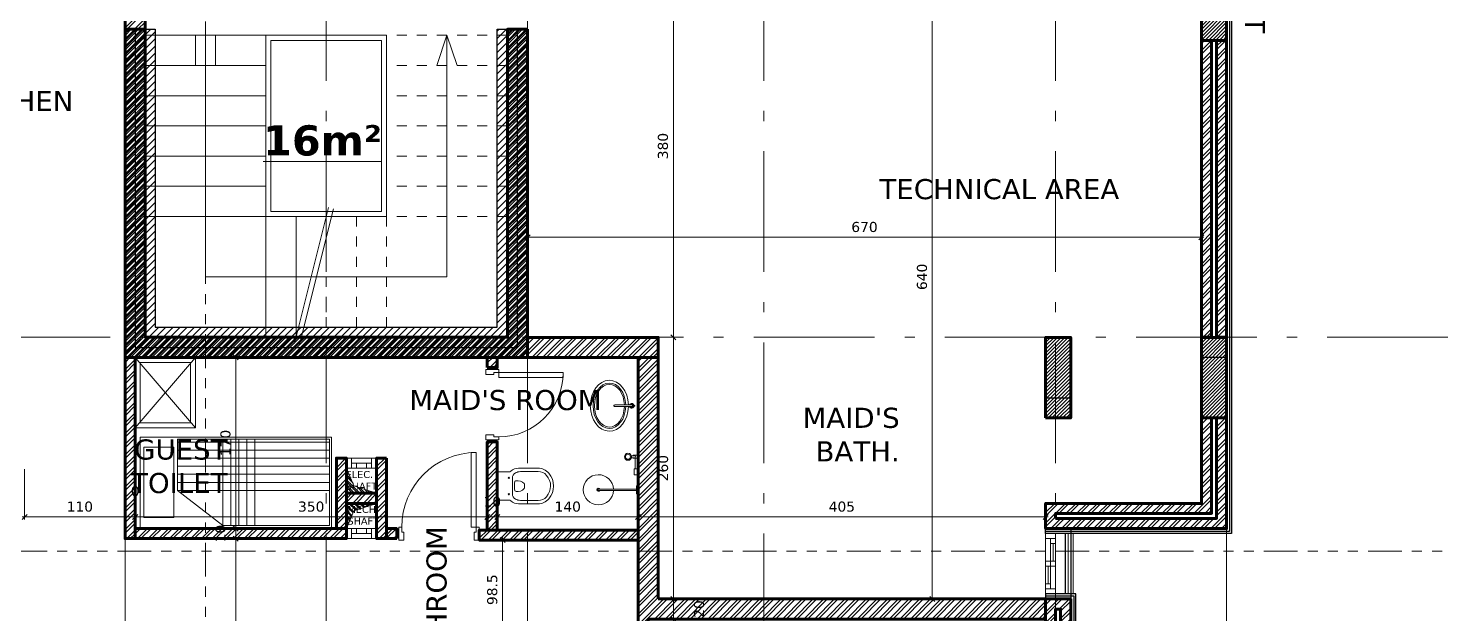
# Model space of a CAD drawing. Header units: inches. Extents: x -48 to 777, y -156 to 510.
# Drawn here: x 199.21 to 213.27, y 240.11 to 245.93 of the extents above; entities that cross this region are included whole.
import ezdxf

# ---------------------------------------------------------------- set-up
doc = ezdxf.new("R2010")
doc.units = ezdxf.units.IN
doc.header["$MEASUREMENT"] = 0
doc.set_wipeout_variables(frame=1)
for name, pattern in [('ACAD_ISO06W100', [36, 24, -3, 0, -3, 0, -3, 0, -3]), ('ACAD_ISO10W100', [18, 12, -3, 0, -3]), ('HIDDEN', [0.375, 0.25, -0.125])]:
    doc.linetypes.add(name, pattern=pattern)
doc.layers.get('Defpoints').update_dxf_attribs({"lineweight": 5})
for name, color, linetype, lineweight in [('A-AXIS', 253, 'ACAD_ISO10W100', 5), ('A-AXIS ST', 251, 'ACAD_ISO10W100', 5), ('A-DIM', 9, 'Continuous', 5), ('A-DOORS', 38, 'Continuous', 20), ('A-FURN1', 211, 'Continuous', 15), ('A-HIDDEN', 254, 'HIDDEN', 5), ('A-LEVELS', 139, 'Continuous', 20), ('A-LIMIT LOT', 235, 'ACAD_ISO10W100', 20), ('A-NOTES', 151, 'Continuous', 20), ('A-PILLARS', 1, 'Continuous', 60), ('A-PROJECTION2', 5, 'Continuous', 20), ('A-SANITARY', 120, 'Continuous', 5), ('A-SIGNS1', 20, 'Continuous', 15), ('A-STAIRS', 135, 'Continuous', 20), ('A-TEXT', 50, 'Continuous', 15), ('A-WALLS', 7, 'Continuous', 60), ('A-WINDOWS', 4, 'Continuous', 20), ('C-STONE', 42, 'Continuous', 30), ('C-WOOD', 28, 'Continuous', 30), ('D-METAL', 156, 'Continuous', 20), ('D-WOOD', 32, 'Continuous', 20), ('H-OTHERS', 189, 'Continuous', 5), ('H-PILLARS', 61, 'Continuous', 5), ('H-WALLS', 51, 'Continuous', 5), ('modificat', 127, 'Continuous', 15)]:
    doc.layers.add(name, color=color, linetype=linetype, lineweight=lineweight)
doc.layers.add('HH-GREY', color=253, linetype='Continuous', lineweight=5, true_color=0x828282)
for name, color, linetype in [('pts pc', 7, 'Continuous'), ('str-columns', 3, 'Continuous'), ('str-second-slab', 5, 'Continuous'), ('str-walls', 5, 'Continuous')]:
    doc.layers.add(name, color=color, linetype=linetype)
doc.styles.add('5mm', font='simplex_.ttf', dxfattribs={"height": 5})
doc.styles.add('ROMAND', font='verdana.ttf')
doc.dimstyles.new('M-1.50', dxfattribs={"dimtxt": 0.1, "dimasz": 0.05, "dimexe": 0.025, "dimexo": 0.025, "dimgap": 0.05, "dimtad": 1, "dimlfac": 100, "dimrnd": 0.5, "dimzin": 9, "dimdsep": 46, "dimtxsty": 'ROMAND', "dimblk": 'OBLIQUE', "dimcen": 1, "dimdle": 0.025, "dimclrd": 256, "dimclre": 256, "dimclrt": 2, "dimadec": 0, "dimazin": 0, "dimtfac": 0.666667, "dimtmove": 2, "dimatfit": 3, "dimfxl": 0.04, "dimtolj": 1, "dimtzin": 5, "dimlwd": -1, "dimlwe": -1, "dimarcsym": 0})
pattern_1 = [(45, (-341.491753, -76.21929), (-0.0176776695, 0.0176776695), [])]
pattern_2 = [(45, (-242.49175, -76.21088), (-0.053033009, 0.053033009), []), (45, (-242.4564, -76.21088), (-0.053033009, 0.053033009), [])]
pattern_3 = [(45, (0, 99), (-0.053033009, 0.053033009), []), (45, (0.035355, 99), (-0.053033009, 0.053033009), [])]

# ---------------------------------------------------------------- blocks, each defined once
blk = doc.blocks.new('AXIS')
at = {"layer": 'A-AXIS ST', "ltscale": 0.1}
for p, q in [((640.66853, 296.91777), (640.66853, 336.01919)), ((642.66853, 296.91777), (642.66853, 336.01919)), ((644.66853, 296.91777), (644.66853, 336.01919)), ((647.01853, 296.91777), (647.01853, 336.01919)), ((649.91853, 296.91777), (649.91853, 336.01919)), ((651.61853, 296.91777), (651.61853, 336.01919)), ((657.61853, 319.06933), (627.81853, 319.06933))]:
    blk.add_line(p, q, dxfattribs=at)
blk = doc.blocks.new('bed 90')
at = {"layer": 'A-FURN1', "extrusion": (0, 0, -1)}
for p, q in [((556.928, 316.601), (556.928, 318.501)), ((557.028, 318.466), (557.028, 318.166)), ((557.728, 318.466), (557.028, 318.466)), ((557.728, 318.166), (557.728, 318.466)), ((557.828, 316.601), (557.828, 318.501)), ((557.298, 318.131), (556.948, 317.681)), ((557.028, 318.166), (557.728, 318.166)), ((557.808, 318.131), (557.298, 318.131)), ((557.808, 316.621), (557.808, 318.131)), ((556.948, 316.621), (556.948, 317.681)), ((557.828, 316.601), (556.928, 316.601)), ((557.808, 316.621), (556.948, 316.621))]:
    blk.add_line(p, q, dxfattribs=at)
at = {"layer": 'A-FURN1'}
blk.add_line((557.828, 318.501), (556.928, 318.501), dxfattribs=at)
at = {"layer": 'HH-GREY', "extrusion": (0, 0, -1)}
for p, q in [((557.298, 316.621), (557.298, 318.131)), ((557.378, 316.621), (557.378, 318.131)), ((557.458, 316.621), (557.458, 318.131)), ((557.538, 316.621), (557.538, 318.131)), ((557.618, 316.621), (557.618, 318.131)), ((557.698, 316.621), (557.698, 318.131)), ((557.778, 316.621), (557.778, 318.131)), ((557.808, 317.681), (556.948, 317.681)), ((557.808, 317.601), (556.948, 317.601)), ((557.808, 317.521), (556.948, 317.521)), ((557.808, 317.441), (556.948, 317.441)), ((557.808, 317.361), (556.948, 317.361))]:
    blk.add_line(p, q, dxfattribs=at)
blk = doc.blocks.new('*U999')
for p, q in [((50, 100), (550, 100)), ((50, 50), (550, 50)), ((50, 0), (550, 0)), ((100, 100), (100, 50)), ((100, 75), (275, 75)), ((275, 0), (275, 100)), ((325, 0), (325, 100)), ((325, 25), (500, 25)), ((500, 0), (500, 50))]:
    blk.add_line(p, q)
for points in [[(0, 100), (50, 100), (50, 0), (0, 0)], [(600, 100), (550, 100), (550, 0), (600, 0)]]:
    blk.add_lwpolyline(points)
blk = doc.blocks.new('*U1008')
for points in [[(720, 680), (720, -60), (770, -60), (770, 680)], [(30, -60), (0, -60), (0, -190), (50, -190), (50, -110), (30, -110), (30, -60)], [(770, -60), (800, -60), (800, -190), (750, -190), (750, -110), (770, -110), (770, -60)]]:
    blk.add_lwpolyline(points, close=True)
blk.add_arc((770, -60), 740, 90, 180)
blk = doc.blocks.new('*U1013')
for points in [[(80, 580), (80, -60), (30, -60), (30, 580)], [(30, -60), (0, -60), (0, -190), (50, -190), (50, -110), (30, -110), (30, -60)], [(670, -60), (700, -60), (700, -190), (650, -190), (650, -110), (670, -110), (670, -60)]]:
    blk.add_lwpolyline(points, close=True)
blk.add_arc((30, -60), 640, 0, 90)
blk = doc.blocks.new('A$C114C6178')
for points in [[(178, -212, 0.16864), (147, -133, -0.198912), (140, -115), (140, 0), (-140, 0), (-140, -115, -0.198912), (-147, -133, 0.16864), (-178, -212), (-178, -405, 0.225866), (-126, -511, 0.390178), (126, -511, 0.225866), (178, -405)], [(143, -232, 0.110329), (130, -181, 0.254034), (77, -150), (-77, -150, 0.254034), (-130, -181, 0.110329), (-143, -232), (-143, -405, 0.247706), (-106, -489, 0.390724), (106, -488, 0.246571), (143, -405)], [(55, -186, 0.338204), (47, -176, 0.109547), (-47, -176, 0.38369), (-52, -186, 0.252795), (-25, -266, 0.060555), (-21, -269, 0.083015), (0, -272, 0.083015), (21, -269, 0.060555), (25, -266, 0.250335)]]:
    blk.add_lwpolyline(points, format="xyb", close=True)
for centre in [(-82, -115), (82, -115)]:
    blk.add_circle(centre, 5.91)
blk = doc.blocks.new('fghjgcfd')
for points in [[(114.593, -90.621, 0.697476), (114.587, -90.654), (114.587, -90.663, -0.791584), (114.593, -90.612)], [(114.605, -90.824, -0.509087), (114.593, -90.833, -0.325305), (114.587, -90.824), (114.587, -90.638, -1), (114.605, -90.638)], [(114.605, -90.663), (114.605, -90.654, 0.697476), (114.599, -90.621), (114.599, -90.612, -0.791584)]]:
    blk.add_lwpolyline(points, format="xyb", close=True)
blk.add_lwpolyline([(114.599, -90.604), (114.593, -90.604), (114.593, -90.622), (114.599, -90.622)], close=True)
at = {"extrusion": (0, 0, -1)}
for major_axis, ratio, start_param, end_param in [((-0.28, 0), 0.75, 7.88683, 14.104318), ((-0.25, 0), 0.72, 7.890774, 14.100375), ((-0.235, 0), 0.702128, 7.893123, 14.098025)]:
    blk.add_ellipse((114.596, -90.883), major_axis=major_axis, ratio=ratio, start_param=start_param, end_param=end_param, dxfattribs=at)
blk = doc.blocks.new('A$C4CB417C4')
blk.add_lwpolyline([(245, 7), (382, 7, -4.038071), (382, -7), (245, -7, 42.833797)], format="xyb", close=True)
at = {"ltscale": 0.1}
blk.add_lwpolyline([(0, 40), (15, 40), (15, -40), (0, -40)], close=True, dxfattribs=at)
blk.add_lwpolyline([(402, 7), (15, 7), (15, -7), (402, -7)], close=True)
for radius, start, end in [(150, 182.6748, 177.3252), (15, 207.8181, 152.1819), (12, 215.6853, 144.3147)]:
    blk.add_arc((395, 0), radius, start, end, dxfattribs=at)
blk = doc.blocks.new('A$C666D454D')
at = {"ltscale": 0.1}
for p, q in [((37, 10), (67, 10)), ((37, -10), (67, -10))]:
    blk.add_line(p, q, dxfattribs=at)
blk.add_lwpolyline([(37, 11), (47, 11), (47, 10), (50, 10), (50, 15), (0, 15), (0, -15), (50, -15), (50, -10), (47, -10), (47, -11), (37, -11, -1)], format="xyb", close=True, dxfattribs=at)
blk.add_lwpolyline([(37, -10), (37, -10), (37, -10, -1), (37, 10), (37, 10), (37, 10)], format="xyb", dxfattribs=at)
for radius in [35, 25]:
    blk.add_circle((101, 0), radius, dxfattribs=at)
blk = doc.blocks.new('A$C05B82E3A')
at = {"ltscale": 0.1}
for p, q in [((-30, 29), (-135, 29)), ((-30, 9), (-135, 9))]:
    blk.add_line(p, q, dxfattribs=at)
blk.add_lwpolyline([(30, 0), (30, 38), (-30, 38), (-30, 0)], close=True, dxfattribs=at)
at = {"ltscale": 0.1, "xscale": -1, "rotation": 270}
blk.add_blockref('A$C666D454D', (-150, 0), dxfattribs=at)
blk = doc.blocks.new('_Oblique')
at = {"color": 0, "linetype": 'ByBlock', "lineweight": -2}
blk.add_line((-0.5, -0.5), (0.5, 0.5), dxfattribs=at)
blk = doc.blocks.new('*D1025')
at = {"layer": 'A-DIM', "transparency": 16777216}
for p, q in [((205.947, 246.658), (205.602, 246.658)), ((205.627, 246.683), (205.627, 242.832)), ((205.502, 242.857), (205.652, 242.857))]:
    blk.add_line(p, q, dxfattribs=at)
at = {"layer": 'Defpoints', "color": 0, "transparency": 16777216}
for p in [(205.972, 246.658), (205.477, 242.857), (205.627, 242.857)]:
    blk.add_point(p, dxfattribs=at)
at = {"layer": 'A-DIM', "transparency": 16777216, "xscale": 0.05, "yscale": 0.05, "zscale": 0.05}
for p, rotation in [((205.627, 246.658), 90), ((205.627, 242.857), 270)]:
    blk.add_blockref('_Oblique', p, dxfattribs=dict(at, rotation=rotation))
at = {"layer": 'A-DIM', "color": 2, "transparency": 16777216, "insert": (205.524, 244.758), "char_height": 0.1, "attachment_point": 5, "rotation": 90, "style": 'ROMAND'}
blk.add_mtext('\\A1;380', dxfattribs=at)
blk = doc.blocks.new('*D1026')
at = {"layer": 'A-DIM', "transparency": 16777216}
for p, q in [((205.502, 242.857), (205.652, 242.857)), ((205.627, 242.882), (205.627, 240.232)), ((205.502, 240.257), (205.652, 240.257))]:
    blk.add_line(p, q, dxfattribs=at)
at = {"layer": 'Defpoints', "color": 0, "transparency": 16777216}
for p in [(205.477, 242.857), (205.477, 240.257), (205.627, 240.257)]:
    blk.add_point(p, dxfattribs=at)
at = {"layer": 'A-DIM', "transparency": 16777216, "xscale": 0.05, "yscale": 0.05, "zscale": 0.05}
for p, rotation in [((205.627, 242.857), 90), ((205.627, 240.257), 270)]:
    blk.add_blockref('_Oblique', p, dxfattribs=dict(at, rotation=rotation))
at = {"layer": 'A-DIM', "color": 2, "transparency": 16777216, "insert": (205.525, 241.557), "char_height": 0.1, "attachment_point": 5, "rotation": 90, "style": 'ROMAND'}
blk.add_mtext('\\A1;260', dxfattribs=at)
blk = doc.blocks.new('*D1027')
at = {"layer": 'A-DIM', "transparency": 16777216}
for p, q in [((205.627, 240.282), (205.627, 240.032)), ((205.502, 240.257), (205.652, 240.257)), ((205.402, 240.057), (205.652, 240.057))]:
    blk.add_line(p, q, dxfattribs=at)
at = {"layer": 'Defpoints', "color": 0, "transparency": 16777216}
for p in [(205.477, 240.257), (205.377, 240.057), (205.627, 240.057)]:
    blk.add_point(p, dxfattribs=at)
at = {"layer": 'A-DIM', "transparency": 16777216, "xscale": 0.05, "yscale": 0.05, "zscale": 0.05}
for p, rotation in [((205.627, 240.257), 90), ((205.627, 240.057), 270)]:
    blk.add_blockref('_Oblique', p, dxfattribs=dict(at, rotation=rotation))
at = {"layer": 'A-DIM', "color": 2, "transparency": 16777216, "insert": (205.883, 240.157), "char_height": 0.1, "attachment_point": 5, "rotation": 90, "style": 'ROMAND'}
blk.add_mtext('\\A1;20', dxfattribs=at)
blk = doc.blocks.new('*D1043')
at = {"layer": 'A-DIM', "transparency": 16777216}
for p, q in [((201.277, 242.682), (201.277, 240.932)), ((201.378, 242.657), (201.252, 242.657)), ((201.378, 240.957), (201.252, 240.957))]:
    blk.add_line(p, q, dxfattribs=at)
at = {"layer": 'Defpoints', "color": 0, "transparency": 16777216}
for p in [(201.403, 242.657), (201.277, 240.957), (201.403, 240.957)]:
    blk.add_point(p, dxfattribs=at)
at = {"layer": 'A-DIM', "transparency": 16777216, "xscale": 0.05, "yscale": 0.05, "zscale": 0.05}
for p, rotation in [((201.277, 242.657), 90), ((201.277, 240.957), 270)]:
    blk.add_blockref('_Oblique', p, dxfattribs=dict(at, rotation=rotation))
at = {"layer": 'A-DIM', "color": 2, "transparency": 16777216, "insert": (201.175, 241.807), "char_height": 0.1, "attachment_point": 5, "rotation": 90, "style": 'ROMAND'}
blk.add_mtext('\\A1;170', dxfattribs=at)
blk = doc.blocks.new('*D1044')
at = {"layer": 'A-DIM', "transparency": 16777216}
for p, q in [((201.277, 240.982), (201.277, 240.832)), ((201.378, 240.957), (201.252, 240.957)), ((201.367, 240.857), (201.252, 240.857))]:
    blk.add_line(p, q, dxfattribs=at)
at = {"layer": 'Defpoints', "color": 0, "transparency": 16777216}
for p in [(201.277, 240.857), (201.392, 240.857), (201.403, 240.957)]:
    blk.add_point(p, dxfattribs=at)
at = {"layer": 'A-DIM', "transparency": 16777216, "xscale": 0.05, "yscale": 0.05, "zscale": 0.05}
for p, rotation in [((201.277, 240.957), 90), ((201.277, 240.857), 270)]:
    blk.add_blockref('_Oblique', p, dxfattribs=dict(at, rotation=rotation))
at = {"layer": 'A-DIM', "color": 2, "transparency": 16777216, "insert": (201.125, 240.907), "char_height": 0.1, "attachment_point": 5, "rotation": 90, "style": 'ROMAND'}
blk.add_mtext('\\A1;10', dxfattribs=at)
blk = doc.blocks.new('*D1045')
at = {"layer": 'A-DIM', "transparency": 16777216}
for p, q in [((201.367, 240.857), (201.252, 240.857)), ((201.277, 240.882), (201.277, 236.532)), ((201.577, 236.557), (201.252, 236.557))]:
    blk.add_line(p, q, dxfattribs=at)
at = {"layer": 'Defpoints', "color": 0, "transparency": 16777216}
for p in [(201.392, 240.857), (201.277, 236.557), (201.602, 236.557)]:
    blk.add_point(p, dxfattribs=at)
at = {"layer": 'A-DIM', "transparency": 16777216, "xscale": 0.05, "yscale": 0.05, "zscale": 0.05}
for p, rotation in [((201.277, 240.857), 90), ((201.277, 236.557), 270)]:
    blk.add_blockref('_Oblique', p, dxfattribs=dict(at, rotation=rotation))
at = {"layer": 'A-DIM', "color": 2, "transparency": 16777216, "insert": (201.175, 238.707), "char_height": 0.1, "attachment_point": 5, "rotation": 90, "style": 'ROMAND'}
blk.add_mtext('\\A1;430', dxfattribs=at)
blk = doc.blocks.new('*D1058')
at = {"layer": 'A-DIM', "transparency": 16777216}
for p, q in [((204.054, 240.842), (203.904, 240.842)), ((203.929, 239.832), (203.929, 240.867)), ((203.952, 239.857), (203.904, 239.857))]:
    blk.add_line(p, q, dxfattribs=at)
at = {"layer": 'Defpoints', "color": 0, "transparency": 16777216}
for p in [(203.929, 240.842), (204.079, 240.842), (203.977, 239.857)]:
    blk.add_point(p, dxfattribs=at)
at = {"layer": 'A-DIM', "transparency": 16777216, "xscale": 0.05, "yscale": 0.05, "zscale": 0.05}
for p, rotation in [((203.929, 240.842), 90), ((203.929, 239.857), 270)]:
    blk.add_blockref('_Oblique', p, dxfattribs=dict(at, rotation=rotation))
at = {"layer": 'A-DIM', "color": 2, "transparency": 16777216, "insert": (203.827, 240.349), "char_height": 0.1, "attachment_point": 5, "rotation": 90, "style": 'ROMAND'}
blk.add_mtext('\\A1;98.5', dxfattribs=at)
blk = doc.blocks.new('*D1059')
at = {"layer": 'A-DIM', "transparency": 16777216}
for p, q in [((199.177, 241.547), (199.177, 241.047)), ((200.277, 241.547), (200.277, 241.047)), ((199.152, 241.072), (200.302, 241.072))]:
    blk.add_line(p, q, dxfattribs=at)
at = {"layer": 'Defpoints', "color": 0, "transparency": 16777216}
for p in [(199.177, 241.572), (200.277, 241.572), (200.277, 241.072)]:
    blk.add_point(p, dxfattribs=at)
at = {"layer": 'A-DIM', "transparency": 16777216, "xscale": 0.05, "yscale": 0.05, "zscale": 0.05, "rotation": 180}
blk.add_blockref('_Oblique', (199.177, 241.072), dxfattribs=at)
at = {"layer": 'A-DIM', "transparency": 16777216, "xscale": 0.05, "yscale": 0.05, "zscale": 0.05}
blk.add_blockref('_Oblique', (200.277, 241.072), dxfattribs=at)
at = {"layer": 'A-DIM', "color": 2, "transparency": 16777216, "insert": (199.727, 241.174), "char_height": 0.1, "attachment_point": 5, "style": 'ROMAND'}
blk.add_mtext('\\A1;110', dxfattribs=at)
blk = doc.blocks.new('*D1060')
at = {"layer": 'A-DIM', "transparency": 16777216}
for p, q in [((200.277, 241.547), (200.277, 241.047)), ((200.277, 241.072), (200.227, 241.072)), ((200.277, 240.982), (200.277, 241.097)), ((200.277, 241.072), (200.327, 241.072)), ((200.277, 241.072), (200.277, 241.072))]:
    blk.add_line(p, q, dxfattribs=at)
at = {"layer": 'Defpoints', "color": 0, "transparency": 16777216}
for p in [(200.277, 241.572), (200.277, 241.072), (200.277, 240.957)]:
    blk.add_point(p, dxfattribs=at)
at = {"layer": 'A-DIM', "transparency": 16777216, "xscale": 0.05, "yscale": 0.05, "zscale": 0.05}
blk.add_blockref('_Oblique', (200.277, 241.072), dxfattribs=at)
at = {"layer": 'A-DIM', "transparency": 16777216, "xscale": 0.05, "yscale": 0.05, "zscale": 0.05, "rotation": 180}
blk.add_blockref('_Oblique', (200.277, 241.072), dxfattribs=at)
at = {"layer": 'A-DIM', "color": 2, "transparency": 16777216, "insert": (200.277, 241.328), "char_height": 0.1, "attachment_point": 5, "style": 'ROMAND'}
blk.add_mtext('\\A1;0', dxfattribs=at)
blk = doc.blocks.new('*D1061')
at = {"layer": 'A-DIM', "transparency": 16777216}
for p, q in [((200.252, 241.072), (203.802, 241.072)), ((200.277, 240.982), (200.277, 241.097)), ((203.777, 240.967), (203.777, 241.097))]:
    blk.add_line(p, q, dxfattribs=at)
at = {"layer": 'Defpoints', "color": 0, "transparency": 16777216}
for p in [(203.777, 241.072), (200.277, 240.957), (203.777, 240.942)]:
    blk.add_point(p, dxfattribs=at)
at = {"layer": 'A-DIM', "transparency": 16777216, "xscale": 0.05, "yscale": 0.05, "zscale": 0.05, "rotation": 180}
blk.add_blockref('_Oblique', (200.277, 241.072), dxfattribs=at)
at = {"layer": 'A-DIM', "transparency": 16777216, "xscale": 0.05, "yscale": 0.05, "zscale": 0.05}
blk.add_blockref('_Oblique', (203.777, 241.072), dxfattribs=at)
at = {"layer": 'A-DIM', "color": 2, "transparency": 16777216, "insert": (202.027, 241.174), "char_height": 0.1, "attachment_point": 5, "style": 'ROMAND'}
blk.add_mtext('\\A1;350', dxfattribs=at)
blk = doc.blocks.new('*D1062')
at = {"layer": 'A-DIM', "transparency": 16777216}
for p, q in [((203.752, 241.072), (203.902, 241.072)), ((203.777, 240.967), (203.777, 241.097)), ((203.877, 240.967), (203.877, 241.097))]:
    blk.add_line(p, q, dxfattribs=at)
at = {"layer": 'Defpoints', "color": 0, "transparency": 16777216}
for p in [(203.877, 241.072), (203.777, 240.942), (203.877, 240.942)]:
    blk.add_point(p, dxfattribs=at)
at = {"layer": 'A-DIM', "transparency": 16777216, "xscale": 0.05, "yscale": 0.05, "zscale": 0.05, "rotation": 180}
blk.add_blockref('_Oblique', (203.777, 241.072), dxfattribs=at)
at = {"layer": 'A-DIM', "transparency": 16777216, "xscale": 0.05, "yscale": 0.05, "zscale": 0.05}
blk.add_blockref('_Oblique', (203.877, 241.072), dxfattribs=at)
at = {"layer": 'A-DIM', "color": 2, "transparency": 16777216, "insert": (203.827, 241.224), "char_height": 0.1, "attachment_point": 5, "style": 'ROMAND'}
blk.add_mtext('\\A1;10', dxfattribs=at)
blk = doc.blocks.new('*D1063')
at = {"layer": 'A-DIM', "transparency": 16777216}
for p, q in [((203.852, 241.072), (205.302, 241.072)), ((203.877, 240.967), (203.877, 241.097)), ((205.277, 240.967), (205.277, 241.097))]:
    blk.add_line(p, q, dxfattribs=at)
at = {"layer": 'Defpoints', "color": 0, "transparency": 16777216}
for p in [(205.277, 241.072), (203.877, 240.942), (205.277, 240.942)]:
    blk.add_point(p, dxfattribs=at)
at = {"layer": 'A-DIM', "transparency": 16777216, "xscale": 0.05, "yscale": 0.05, "zscale": 0.05, "rotation": 180}
blk.add_blockref('_Oblique', (203.877, 241.072), dxfattribs=at)
at = {"layer": 'A-DIM', "transparency": 16777216, "xscale": 0.05, "yscale": 0.05, "zscale": 0.05}
blk.add_blockref('_Oblique', (205.277, 241.072), dxfattribs=at)
at = {"layer": 'A-DIM', "color": 2, "transparency": 16777216, "insert": (204.577, 241.174), "char_height": 0.1, "attachment_point": 5, "style": 'ROMAND'}
blk.add_mtext('\\A1;140', dxfattribs=at)
blk = doc.blocks.new('*D1064')
at = {"layer": 'A-DIM', "transparency": 16777216}
for p, q in [((205.252, 241.072), (209.352, 241.072)), ((205.277, 240.967), (205.277, 241.097)), ((209.327, 240.982), (209.327, 241.097))]:
    blk.add_line(p, q, dxfattribs=at)
at = {"layer": 'Defpoints', "color": 0, "transparency": 16777216}
for p in [(209.327, 241.072), (205.277, 240.942), (209.327, 240.957)]:
    blk.add_point(p, dxfattribs=at)
at = {"layer": 'A-DIM', "transparency": 16777216, "xscale": 0.05, "yscale": 0.05, "zscale": 0.05, "rotation": 180}
blk.add_blockref('_Oblique', (205.277, 241.072), dxfattribs=at)
at = {"layer": 'A-DIM', "transparency": 16777216, "xscale": 0.05, "yscale": 0.05, "zscale": 0.05}
blk.add_blockref('_Oblique', (209.327, 241.072), dxfattribs=at)
at = {"layer": 'A-DIM', "color": 2, "transparency": 16777216, "insert": (207.302, 241.174), "char_height": 0.1, "attachment_point": 5, "style": 'ROMAND'}
blk.add_mtext('\\A1;405', dxfattribs=at)
blk = doc.blocks.new('*D1065')
at = {"layer": 'A-DIM', "transparency": 16777216}
for p, q in [((204.152, 243.851), (210.902, 243.851)), ((204.177, 243.557), (204.177, 243.876)), ((210.877, 243.557), (210.877, 243.876))]:
    blk.add_line(p, q, dxfattribs=at)
at = {"layer": 'Defpoints', "color": 0, "transparency": 16777216}
for p in [(210.877, 243.851), (204.177, 243.532), (210.877, 243.532)]:
    blk.add_point(p, dxfattribs=at)
at = {"layer": 'A-DIM', "transparency": 16777216, "xscale": 0.05, "yscale": 0.05, "zscale": 0.05, "rotation": 180}
blk.add_blockref('_Oblique', (204.177, 243.851), dxfattribs=at)
at = {"layer": 'A-DIM', "transparency": 16777216, "xscale": 0.05, "yscale": 0.05, "zscale": 0.05}
blk.add_blockref('_Oblique', (210.877, 243.851), dxfattribs=at)
at = {"layer": 'A-DIM', "color": 2, "transparency": 16777216, "insert": (207.527, 243.953), "char_height": 0.1, "attachment_point": 5, "style": 'ROMAND'}
blk.add_mtext('\\A1;670', dxfattribs=at)
blk = doc.blocks.new('*D1066')
at = {"layer": 'A-DIM', "transparency": 16777216}
for p, q in [((208.412, 246.658), (208.176, 246.658)), ((208.201, 246.683), (208.201, 240.232)), ((208.412, 240.257), (208.176, 240.257))]:
    blk.add_line(p, q, dxfattribs=at)
at = {"layer": 'Defpoints', "color": 0, "transparency": 16777216}
for p in [(208.437, 246.658), (208.201, 240.257), (208.437, 240.257)]:
    blk.add_point(p, dxfattribs=at)
at = {"layer": 'A-DIM', "transparency": 16777216, "xscale": 0.05, "yscale": 0.05, "zscale": 0.05}
for p, rotation in [((208.201, 246.658), 90), ((208.201, 240.257), 270)]:
    blk.add_blockref('_Oblique', p, dxfattribs=dict(at, rotation=rotation))
at = {"layer": 'A-DIM', "color": 2, "transparency": 16777216, "insert": (208.099, 243.458), "char_height": 0.1, "attachment_point": 5, "rotation": 90, "style": 'ROMAND'}
blk.add_mtext('\\A1;640', dxfattribs=at)
blk = doc.blocks.new('*U53')
for p, q in [((50, 100), (250, 100)), ((50, 50), (250, 50)), ((50, 0), (250, 0)), ((200, 50), (200, 0))]:
    blk.add_line(p, q)
for points in [[(0, 100), (50, 100), (50, 0), (0, 0)], [(100, 50), (100, 0)], [(300, 100), (250, 100), (250, 0), (300, 0)]]:
    blk.add_lwpolyline(points)
blk = doc.blocks.new('LOT 688  TOPOGRAPHIC PLAN')
at = {"layer": 'A-LEVELS', "linetype": 'Continuous'}
blk.add_lwpolyline([(-315984.62729, -27914.34684), (-315984.12665, -27914.07836), (-315983.55729, -27913.90415), (-315982.31565, -27913.69397), (-315981.69501, -27913.58572), (-315981.10632, -27913.43141), (-315980.53616, -27913.25862), (-315979.95068, -27913.12539), (-315979.35793, -27913.00458), (-315978.78258, -27912.83532), (-315978.24928, -27912.55684), (-315977.76717, -27912.15327), (-315977.30894, -27911.71444), (-315976.84202, -27911.34531), (-315976.59514, -27911.21969), (-315976.33391, -27911.15073), (-315976.05686, -27911.14126), (-315975.76695, -27911.17638), (-315974.54739, -27911.42916), (-315973.94458, -27911.41766), (-315973.35501, -27911.29364), (-315972.19755, -27910.89256), (-315971.62067, -27910.70773), (-315971.03901, -27910.59488), (-315970.44815, -27910.59939), (-315969.84858, -27910.71402)], dxfattribs=at)
at = {"layer": 'A-NOTES', "linetype": 'Continuous', "style": '5mm'}
blk.add_text('688', height=2, rotation=346.245633, dxfattribs=at).set_placement((-315981.70648, -27916.11756))
at = {"linetype": 'Continuous'}
blk.add_wipeout([(-315996.80172, -27893.57917), (-315969.32038, -27896.23659), (-315969.32038, -27930.53073), (-315964.08799, -27936.87852), (-315964.6636, -27941.43051), (-315970.22923, -27937.16678), (-315985.1164, -27950.2257)], dxfattribs=at).dxf.layer = 'A-LIMIT LOT'
at = {"layer": 'A-HIDDEN', "linetype": 'ACAD_ISO10W100', "ltscale": 0.05}
blk.add_lwpolyline([(-315992.30527, -27900.52725), (-315983.21966, -27944.57125), (-315970.69258, -27933.58259), (-315972.32038, -27931.60779), (-315972.32038, -27902.3323)], close=True, dxfattribs=at)
at = {"layer": 'A-TEXT', "insert": (-315971.93834, -27908.15944, 93), "char_height": 0.2, "width": 7.1807633, "attachment_point": 1, "rotation": 270, "style": 'ROMAND'}
blk.add_mtext('SETBACK LIMIT', dxfattribs=at)

msp = doc.modelspace()

# ---------------------------------------------------------------- block references
at = {"layer": 'pts pc'}
msp.add_blockref('LOT 688  TOPOGRAPHIC PLAN', (316183.44716, 28156.10823), dxfattribs=at)

# ---------------------------------------------------------------- next in the draw order: hatches: boundary and pattern name
at = {"layer": 'H-OTHERS'}
h = msp.add_hatch(dxfattribs=at)
h.set_pattern_fill('ANSI32', color=256, scale=0.1, angle=-231.511645)
h.set_pattern_definition([(135, (194.232857, 226.337407), (-0.026516504, -0.026516504), []), (135, (194.232857, 226.355084), (-0.026516504, -0.026516504), [])])
h.paths.add_polyline_path([(202.67678, 241.30688), (202.45129, 241.38209), (202.37678, 241.55688), (202.37678, 241.30688)])
h = msp.add_hatch(dxfattribs=at)
h.set_pattern_fill('ANSI32', color=256, scale=0.1, angle=-231.511645)
h.set_pattern_definition([(135, (194.232857, 225.987407), (-0.026516504, -0.026516504), []), (135, (194.232857, 226.005084), (-0.026516504, -0.026516504), [])])
h.paths.add_polyline_path([(202.67678, 241.20688), (202.45129, 241.13168), (202.37678, 240.95688), (202.37678, 241.20688)])
at = {"layer": 'H-PILLARS'}
h = msp.add_hatch(dxfattribs=at)
h.set_pattern_fill('ANSI31', color=256, scale=0.2)
h.set_pattern_definition(pattern_1)
h.paths.add_polyline_path([(210.87678, 245.80861), (211.12678, 245.80861), (211.12678, 246.60861), (210.87678, 246.60861)])
h = msp.add_hatch(dxfattribs=at)
h.set_pattern_fill('ANSI31', color=256, scale=0.2)
h.set_pattern_definition(pattern_1)
h.paths.add_polyline_path([(204.17678, 245.91845), (204.17678, 242.65688), (200.17678, 242.65688), (200.17678, 245.91845), (200.37678, 245.91845), (200.37678, 242.85845), (203.97678, 242.85845), (203.97678, 245.91845)])
at = {"layer": 'H-PILLARS', "linetype": 'Continuous'}
h = msp.add_hatch(dxfattribs=at)
h.set_pattern_fill('ANSI31', color=256, scale=0.2)
h.set_pattern_definition([(45, (-348.529807, -70.60263), (-0.0176776695, 0.0176776695), [])])
h.paths.add_polyline_path([(209.32678, 242.05688), (209.57678, 242.05688), (209.57678, 242.85688), (209.32678, 242.85688)])
h = msp.add_hatch(dxfattribs=at)
h.set_pattern_fill('ANSI31', color=256, scale=0.2)
h.set_pattern_definition([(45, (-334.491753, -70.60263), (-0.0176776695, 0.0176776695), [])])
h.paths.add_polyline_path([(211.12678, 242.05688), (210.87678, 242.05688), (210.87678, 242.85688), (211.12678, 242.85688)])
at = {"layer": 'H-WALLS'}
h = msp.add_hatch(dxfattribs=at)
h.set_pattern_fill('ANSI32', color=256, scale=0.2)
h.set_pattern_definition(pattern_3)
h.paths.add_polyline_path([(200.17678, 246.25845), (200.37678, 246.25845), (200.37678, 245.91845), (200.17678, 245.91845)])
h = msp.add_hatch(dxfattribs=at)
h.set_pattern_fill('ANSI32', color=256, scale=0.2)
h.set_pattern_definition(pattern_3)
h.paths.add_polyline_path([(210.97678, 242.85845), (210.87678, 242.85845), (210.87678, 245.80861), (210.97678, 245.80861)])
h = msp.add_hatch(dxfattribs=at)
h.set_pattern_fill('ANSI32', color=256, scale=0.2)
h.set_pattern_definition(pattern_3)
h.paths.add_polyline_path([(211.02678, 242.85845), (211.12678, 242.85845), (211.12678, 245.80861), (211.02678, 245.80861)])
h = msp.add_hatch(dxfattribs=at)
h.set_pattern_fill('ANSI32', color=256, scale=0.2)
h.set_pattern_definition(pattern_3)
h.paths.add_polyline_path([(204.17834, 242.65688), (204.17834, 242.65688), (204.17678, 242.65688), (204.17678, 242.85688), (205.47678, 242.85688), (205.47678, 242.65688)])
h = msp.add_hatch(dxfattribs=at)
h.set_pattern_fill('ANSI32', color=256, scale=0.2)
h.set_pattern_definition(pattern_3)
h.paths.add_polyline_path([(200.27678, 242.15688), (200.27678, 242.15688), (200.27678, 242.65688), (200.17678, 242.65688), (200.17678, 240.85688), (200.27678, 240.85688)])
h = msp.add_hatch(dxfattribs=at)
h.set_pattern_fill('ANSI32', color=256, scale=0.2)
h.set_pattern_definition(pattern_3)
h.paths.add_polyline_path([(203.77678, 242.55688), (203.77678, 242.65688), (203.87678, 242.65688), (203.87678, 242.55688)])
h = msp.add_hatch(dxfattribs=at)
h.set_pattern_fill('ANSI32', color=256, scale=0.2)
h.set_pattern_definition(pattern_3)
h.paths.add_polyline_path([(205.47678, 240.25688), (205.47678, 242.65647), (205.27678, 242.6573), (205.27678, 237.99688), (205.37678, 237.99688), (205.37678, 240.05688), (209.32678, 240.05688), (209.32678, 240.25688)])
h = msp.add_hatch(dxfattribs=at)
h.set_pattern_fill('ANSI32', color=256, scale=0.2)
h.set_pattern_definition(pattern_2)
edge = h.paths.add_edge_path()
edge.add_line((209.42678, 240.95688), (209.42678, 241.10688))
edge.add_line((209.42678, 241.10688), (210.97678, 241.10688))
edge.add_line((210.97678, 241.10688), (210.97678, 242.05688))
edge.add_line((210.97678, 242.05688), (210.87678, 242.05688))
edge.add_line((210.87678, 242.05688), (210.87678, 241.20688))
edge.add_line((210.87678, 241.20688), (209.32678, 241.20688))
edge.add_line((209.32678, 241.20688), (209.32678, 240.95688))
h = msp.add_hatch(dxfattribs=at)
h.set_pattern_fill('ANSI32', color=256, scale=0.2)
h.set_pattern_definition(pattern_2)
h.paths.add_polyline_path([(209.42678, 241.05688), (211.02678, 241.05688), (211.02678, 242.05688), (211.12598, 242.05688), (211.12598, 242.05688), (211.12678, 242.05688), (211.12678, 240.95688), (209.32678, 240.95688), (209.32678, 241.20688), (210.87678, 241.20688), (210.87678, 242.05688), (210.97678, 242.05688), (210.97678, 241.10688), (209.42678, 241.10688)])
h = msp.add_hatch(dxfattribs=at)
h.set_pattern_fill('ANSI32', color=256, scale=0.2)
h.set_pattern_definition(pattern_3)
h.paths.add_polyline_path([(203.77678, 240.94188), (203.77678, 241.81688), (203.87678, 241.81688), (203.87678, 240.94188)])
h = msp.add_hatch(dxfattribs=at)
h.set_pattern_fill('ANSI32', color=256, scale=0.2)
h.set_pattern_definition(pattern_3)
h.paths.add_polyline_path([(202.37678, 240.95689), (202.37678, 240.95689), (202.37678, 241.65688), (202.27678, 241.65688), (202.27678, 240.95689)])
h = msp.add_hatch(dxfattribs=at)
h.set_pattern_fill('ANSI32', color=256, scale=0.2)
h.set_pattern_definition(pattern_2)
h.paths.add_polyline_path([(202.77678, 241.65688), (202.67678, 241.65688), (202.67678, 240.85688), (202.77678, 240.85688)])
h = msp.add_hatch(dxfattribs=at)
h.set_pattern_fill('ANSI32', color=256, scale=0.2)
h.set_pattern_definition([(45, (-297, 99), (-0.053033009, 0.053033009), []), (45, (-296.964645, 99), (-0.053033009, 0.053033009), [])])
h.paths.add_polyline_path([(202.67678, 241.30688), (202.37678, 241.30688), (202.37678, 241.20688), (202.67678, 241.20688)])
h = msp.add_hatch(dxfattribs=at)
h.set_pattern_fill('ANSI32', color=256, scale=0.2)
h.set_pattern_definition(pattern_3)
h.paths.add_polyline_path([(200.27678, 240.95689), (202.37678, 240.95689), (202.37678, 240.85688), (200.27678, 240.85688)])
h = msp.add_hatch(dxfattribs=at)
h.set_pattern_fill('ANSI32', color=256, scale=0.2)
h.set_pattern_definition(pattern_3)
h.paths.add_polyline_path([(202.87678, 240.85688), (202.77678, 240.85688), (202.77678, 240.95688), (202.87678, 240.95688)])
h = msp.add_hatch(dxfattribs=at)
h.set_pattern_fill('ANSI32', color=256, scale=0.2)
h.set_pattern_definition(pattern_3)
h.paths.add_polyline_path([(205.27678, 240.94188), (203.69678, 240.94188), (203.69678, 240.84188), (205.27678, 240.84188)])
h = msp.add_hatch(dxfattribs=at)
h.set_pattern_fill('ANSI32', color=256, scale=0.2)
h.set_pattern_definition(pattern_3)
h.paths.add_polyline_path([(209.57678, 240.25688), (209.32678, 240.25688), (209.32678, 239.85688), (209.42678, 239.85688), (209.42678, 240.15688), (209.47678, 240.15688), (209.47678, 239.85688), (209.57678, 239.85688)])
at = {"layer": 'str-walls'}
h = msp.add_hatch(dxfattribs=at)
h.set_pattern_fill('ANSI31', color=8, scale=0.4)
h.set_pattern_definition([(45, (-396, 1e-10), (-0.035355339, 0.035355339), [])])
h.paths.add_polyline_path([(200.47678, 245.91845), (200.47678, 242.95845), (203.87678, 242.95845), (203.87678, 245.91845), (204.17678, 245.91845), (204.17678, 242.65688), (200.17679, 242.65686), (200.17677, 245.91845)])

# ---------------------------------------------------------------- next in the draw order: linework, layer by layer
at = {"layer": 'A-AXIS', "linetype": 'ACAD_ISO06W100', "ltscale": 0.014}
msp.add_line((190.77664, 240.73298), (214.66993, 240.73298), dxfattribs=at)
msp.add_lwpolyline([(200.97678, 261.53523), (200.97678, 206.99672)], dxfattribs=at)
at = {"layer": 'A-HIDDEN', "linetype": 'HIDDEN', "ltscale": 0.3}
for p, q in [((202.17678, 244.05845), (202.17678, 242.85845)), ((202.47678, 244.05845), (202.47678, 242.85845)), ((202.77678, 244.05845), (202.77678, 242.85845))]:
    msp.add_line(p, q, dxfattribs=at)
for points in [[(203.97678, 245.85845), (202.77678, 245.85845)], [(203.97678, 245.55845), (202.77678, 245.55845)], [(203.97678, 245.25845), (202.77678, 245.25845)], [(203.97678, 244.95845), (202.77678, 244.95845)], [(203.97678, 244.65845), (202.77678, 244.65845)], [(203.97678, 244.35845), (202.77678, 244.35845)], [(203.97678, 244.05845), (202.77678, 244.05845)]]:
    msp.add_lwpolyline(points, dxfattribs=at)
at = {"layer": 'A-PILLARS'}
for points in [[(210.87678, 245.80861), (211.12678, 245.80861), (211.12678, 246.60861), (210.87678, 246.60861)], [(204.17678, 245.91845), (204.17678, 242.65688), (200.17678, 242.65688), (200.17678, 245.91845), (200.37678, 245.91845), (200.37678, 242.85845), (203.97678, 242.85845), (203.97678, 245.91845)], [(209.32678, 242.05688), (209.57678, 242.05688), (209.57678, 242.85688), (209.32678, 242.85688)], [(211.12678, 242.05688), (210.87678, 242.05688), (210.87678, 242.85688), (211.12678, 242.85688)]]:
    msp.add_lwpolyline(points, close=True, dxfattribs=at)
at = {"layer": 'A-PROJECTION2'}
for points in [[(202.37678, 241.30688), (202.67678, 241.30688), (202.67678, 241.55688), (202.37678, 241.55688)], [(202.37678, 240.95688), (202.67678, 240.95688), (202.67678, 241.20688), (202.37678, 241.20688)]]:
    msp.add_lwpolyline(points, close=True, dxfattribs=at)
at = {"layer": 'A-SIGNS1'}
for p, q in [((202.1986, 244.14572), (201.86136, 242.79676)), ((202.2471, 244.13359), (201.90986, 242.78464))]:
    msp.add_line(p, q, dxfattribs=at)
for points in [[(200.87678, 245.85845), (200.87678, 245.55845)], [(200.97678, 245.85845), (200.97678, 243.45845), (203.37678, 243.45845), (203.37678, 245.85845)], [(201.07678, 245.85845), (201.07678, 245.55845)], [(203.27678, 245.55845), (203.37678, 245.85845), (203.47678, 245.55845)]]:
    msp.add_lwpolyline(points, dxfattribs=at)
at = {"layer": 'A-STAIRS'}
for p, q in [((201.57678, 244.05845), (201.57678, 242.85845)), ((201.87678, 244.05845), (201.87678, 242.85845))]:
    msp.add_line(p, q, dxfattribs=at)
for points in [[(200.37678, 245.85845), (201.57678, 245.85845)], [(201.57678, 244.05845), (201.57678, 245.74595)], [(200.37678, 245.55845), (201.57678, 245.55845)], [(200.37678, 245.25845), (201.57678, 245.25845)], [(200.37678, 244.95845), (201.57678, 244.95845)], [(200.37678, 244.65845), (201.57678, 244.65845)], [(200.37678, 244.35845), (201.57678, 244.35845)], [(200.37678, 244.05845), (201.57678, 244.05845)]]:
    msp.add_lwpolyline(points, dxfattribs=at)
at = {"layer": 'A-WALLS'}
for points in [[(200.17678, 246.25845), (200.37678, 246.25845), (200.37678, 245.91845), (200.17678, 245.91845)], [(210.97678, 242.85845), (210.87678, 242.85845), (210.87678, 245.80861), (210.97678, 245.80861)], [(211.02678, 242.85845), (211.12678, 242.85845), (211.12678, 245.80861), (211.02678, 245.80861)], [(203.77678, 242.55688), (203.77678, 242.65688), (203.87678, 242.65688), (203.87678, 242.55688)], [(209.42678, 241.05688), (211.02678, 241.05688), (211.02678, 242.05688), (211.12598, 242.05688), (211.12598, 242.05688), (211.12678, 242.05688), (211.12678, 240.95688), (209.32678, 240.95688), (209.32678, 241.20688), (210.87678, 241.20688), (210.87678, 242.05688), (210.87678, 242.05688), (210.87678, 242.05688), (210.97678, 242.05688), (210.97678, 241.10688), (209.42678, 241.10688)], [(203.77678, 240.94188), (203.77678, 241.81688), (203.87678, 241.81688), (203.87678, 240.94188)], [(202.67678, 241.30688), (202.37678, 241.30688), (202.37678, 241.20688), (202.67678, 241.20688)], [(202.87678, 240.85688), (202.77678, 240.85688), (202.77678, 240.95688), (202.87678, 240.95688)], [(209.57678, 240.25688), (209.32678, 240.25688), (209.32678, 239.85688), (209.42678, 239.85688), (209.42678, 240.15688), (209.47678, 240.15688), (209.47678, 239.85688), (209.57678, 239.85688)]]:
    msp.add_lwpolyline(points, close=True, dxfattribs=at)
at = {"layer": 'A-WALLS', "linetype": 'Continuous'}
for points in [[(204.17834, 242.65688), (204.17834, 242.65688), (204.17678, 242.65688), (204.17678, 242.85688), (205.47678, 242.85688), (205.47678, 242.65688)], [(200.27678, 242.15688), (200.27678, 242.15688), (200.27678, 242.65688), (200.17678, 242.65688), (200.17678, 240.85688), (200.27678, 240.85688)], [(202.37678, 240.95689), (202.37678, 240.95689), (202.37678, 241.65688), (202.27678, 241.65688), (202.27678, 240.95689), (202.37678, 240.95689)], [(202.77678, 241.65688), (202.67678, 241.65688), (202.67678, 240.85688), (202.77678, 240.85688)], [(200.27678, 240.95689), (202.37678, 240.95689), (202.37678, 240.85688), (200.27678, 240.85688)], [(205.27678, 240.94188), (203.69678, 240.94188), (203.69678, 240.84188), (205.27678, 240.84188)]]:
    msp.add_lwpolyline(points, close=True, dxfattribs=at)
at = {"layer": 'A-WALLS'}
msp.add_lwpolyline([(205.47678, 240.25688), (205.47678, 240.25688), (205.47678, 240.25688), (205.47678, 240.25688), (205.47678, 240.25688), (205.47678, 240.25688), (205.47678, 242.65647), (205.27678, 242.6573), (205.27678, 237.99688), (205.37678, 237.99688), (205.37678, 240.05688), (209.32678, 240.05688), (209.32678, 240.25688), (205.47678, 240.25688)], dxfattribs=at)
at = {"layer": 'C-STONE'}
msp.add_lwpolyline([(211.17678, 246.65861), (211.17678, 242.00688), (211.17678, 242.00498), (211.17678, 240.90688), (209.32678, 240.90688), (209.32678, 240.95688)], dxfattribs=at)
at = {"layer": 'C-STONE', "linetype": 'Continuous'}
for points in [[(211.15678, 246.63861), (211.15678, 242.02688), (211.15678, 242.02623), (211.15678, 240.92688), (209.32678, 240.92688)], [(209.32678, 238.65688), (209.32678, 238.60688), (209.62678, 238.60688), (209.62678, 240.30688), (209.32678, 240.30688), (209.32678, 240.25688)], [(209.32678, 240.28688), (209.60678, 240.28688), (209.60678, 238.62688), (209.34678, 238.62688), (209.34678, 238.65688)]]:
    msp.add_lwpolyline(points, dxfattribs=at)
at = {"layer": 'C-WOOD'}
msp.add_line((209.52678, 240.30688), (209.52678, 240.90605), dxfattribs=at)
at = {"layer": 'D-METAL'}
for points in [[(201.57678, 245.85845), (202.77678, 245.85845), (202.77678, 244.05845), (201.57678, 244.05845)], [(201.62678, 245.80845), (202.72678, 245.80845), (202.72678, 244.10845), (201.62678, 244.10845)]]:
    msp.add_lwpolyline(points, close=True, dxfattribs=at)
at = {"layer": 'D-WOOD'}
for p, q in [((209.55178, 240.30688), (209.55178, 240.90605)), ((209.60178, 240.30688), (209.60178, 240.90605))]:
    msp.add_line(p, q, dxfattribs=at)
at = {"layer": 'H-OTHERS'}
for points in [[(202.67678, 241.30688), (202.45129, 241.38209), (202.37678, 241.55688), (202.37678, 241.30688), (202.67678, 241.30688)], [(202.67678, 241.20688), (202.45129, 241.13168), (202.37678, 240.95688), (202.37678, 241.20688), (202.67678, 241.20688)]]:
    msp.add_lwpolyline(points, dxfattribs=at)
at = {"layer": 'modificat'}
for p, q in [((200.27678, 242.65688), (200.87678, 241.95688)), ((200.27678, 241.95688), (200.87678, 242.65688))]:
    msp.add_line(p, q, dxfattribs=at)
for points in [[(200.27678, 241.95688), (200.87678, 241.95688), (200.87678, 242.65688), (200.27678, 242.65688)], [(200.32678, 242.00688), (200.82678, 242.00688), (200.82678, 242.60688), (200.32678, 242.60688)]]:
    msp.add_lwpolyline(points, close=True, dxfattribs=at)
at = {"layer": 'str-columns'}
for points in [[(209.32678, 242.25688), (209.57678, 242.25688), (209.57678, 242.85688), (209.32678, 242.85688)], [(210.87678, 242.05688), (211.12678, 242.05688), (211.12678, 242.65688), (210.87678, 242.65688)]]:
    msp.add_lwpolyline(points, close=True, dxfattribs=at)
at = {"layer": 'str-second-slab'}
msp.add_lwpolyline([(206.52678, 254.75845), (206.52678, 254.75845), (211.07678, 254.75845), (211.0769, 252.20864), (209.42678, 252.20864), (209.42678, 246.60861), (211.12678, 246.60861), (211.12678, 240.95682), (209.57678, 240.95682), (209.57678, 228.60688)], dxfattribs=at)
at = {"layer": 'str-walls'}
msp.add_lwpolyline([(200.47678, 245.91845), (200.47678, 242.95845), (203.87678, 242.95845), (203.87678, 245.91845), (204.17678, 245.91845), (204.17678, 242.65688), (200.17679, 242.65686), (200.17677, 245.91845)], close=True, dxfattribs=at)
msp.add_lwpolyline([(200.27678, 245.91845), (200.27678, 242.75688), (204.07678, 242.75688), (204.07678, 245.91845)], dxfattribs=at)

# ---------------------------------------------------------------- next in the draw order: block references
at = {"layer": 'A-DIM'}
msp.add_blockref('AXIS', (-440.49175, -76.21088), dxfattribs=at)
at = {"layer": 'A-DOORS', "xscale": 0.0009999999999906002, "yscale": 0.0009999999999906002, "zscale": 0.0009999999999906002}
for name, p, rotation in [('*U1013', (203.95178, 242.53688), 270.0000011820609), ('*U1008', (202.89678, 241.03188), 1.182060919330359e-06)]:
    msp.add_blockref(name, p, dxfattribs=dict(at, rotation=rotation))
at = {"layer": 'A-FURN1', "rotation": 90}
msp.add_blockref('bed 90', (518.82819, -315.96255), dxfattribs=at)
at = {"layer": 'A-SANITARY'}
for name, p, xscale, yscale, zscale, rotation in [('fghjgcfd', (287.04769, 345.64333), 0.9028800000000001, 0.9028800000000001, 0.9028800000000001, 270), ('A$C05B82E3A', (205.27678, 241.52007), -0.001000000000885, 0.001000000000885, 0.001000000000885, 90)]:
    msp.add_blockref(name, p, dxfattribs=dict(at, xscale=xscale, yscale=yscale, zscale=zscale, rotation=rotation))
at = {"layer": 'A-SANITARY', "extrusion": (0, 0, -1), "xscale": 0.001000000000885, "yscale": 0.001000000000885, "zscale": -0.001000000000885, "rotation": 270}
msp.add_blockref('A$C114C6178', (-203.87678, 241.37938), dxfattribs=at)
at = {"layer": 'A-SANITARY', "xscale": -0.001000000000885, "yscale": 0.001000000000885, "zscale": 0.001000000000885}
msp.add_blockref('A$C4CB417C4', (205.27678, 241.34188), dxfattribs=at)
at = {"layer": 'A-WINDOWS', "xscale": 0.0009999999999906004, "yscale": 0.0009999999999906004, "zscale": 0.0009999999999906004}
msp.add_blockref('*U53', (202.37678, 241.55688), dxfattribs=at)
at = {"layer": 'A-WINDOWS', "yscale": 0.0009999999999906004, "zscale": 0.0009999999999906004}
for name, p, xscale, rotation in [('*U53', (202.37678, 240.95688), -0.0009999999999906004, 180), ('*U999', (209.42678, 240.30688), 0.0009999999999906004, 90)]:
    msp.add_blockref(name, p, dxfattribs=dict(at, xscale=xscale, rotation=rotation))

# ---------------------------------------------------------------- next in the draw order: texts
at = {"layer": 'A-TEXT', "style": 'ROMAND'}
for s, insert, char_height, width, attachment_point in [('KITCHEN', (199.66205, 245.10128), 0.2, 3.6942321, 9), ('{\\fVerdana|b1|i0|c0|p34;\\L16m²}', (202.73042, 244.65845), 0.3, 2.4947222, 9), ('TECHNICAL AREA', (210.05986, 244.22627), 0.2, 3.6942321, 9), ("MAID'S ROOM", (204.91371, 242.13004), 0.2, 3.6942321, 9), ("MAID'S \\PBATH.", (207.87695, 241.62384), 0.2, 3.6942321, 9), ('GUEST \\PTOILET', (201.19443, 241.3051), 0.2, 3.6942321, 9), ('ELEC.\\PSHAFT', (202.36978, 241.52905), 0.07, 0.6766314, 1), ('MECH.\\PSHAFT', (202.38785, 241.18234), 0.07, 0.6766314, 1)]:
    msp.add_mtext(s, dxfattribs=dict(at, insert=insert, char_height=char_height, width=width, attachment_point=attachment_point))
at = {"layer": 'A-TEXT', "insert": (203.37646, 240.97882), "char_height": 0.2, "width": 3.6942321, "attachment_point": 9, "rotation": 90, "style": 'ROMAND'}
msp.add_mtext('BATHROOM', dxfattribs=at)

# ---------------------------------------------------------------- next in the draw order: dimensions: what is measured, and where the dimension line sits
at = {"layer": 'A-DIM'}
for base, p1, p2, picture, middle in [((205.62669, 242.85688), (205.97195, 246.65845), (205.47678, 242.85688), '*D1025', (205.52441, 244.75767)), ((208.20078, 240.25688), (208.43715, 246.65845), (208.43715, 240.25688), '*D1066', (208.09874, 243.45766)), ((205.62669, 240.25688), (205.47678, 242.85688), (205.47678, 240.25688), '*D1026', (205.52461, 241.55688)), ((201.27726, 240.95689), (201.40305, 242.65688), (201.40305, 240.95689), '*D1043', (201.17521, 241.80688)), ((201.27726, 240.85688), (201.40305, 240.95689), (201.39202, 240.85688), '*D1044', (201.12521, 240.90688)), ((201.27726, 236.55688), (201.39202, 240.85688), (201.60212, 236.55688), '*D1045', (201.17517, 238.70688)), ((203.92881, 240.84188), (203.97678, 239.85688), (204.07912, 240.84188), '*D1058', (203.82653, 240.34938)), ((205.62669, 240.05688), (205.47678, 240.25688), (205.37678, 240.05688), '*D1027', (205.88294, 240.15688))]:
    dim = msp.add_linear_dim(base=base, p1=p1, p2=p2, angle=90, dimstyle='M-1.50', dxfattribs=at)
    dim.commit()
    dim.dimension.update_dxf_attribs({"geometry": picture, "text_midpoint": middle})
for base, p1, p2, picture, middle in [((210.87678, 243.8505), (204.17678, 243.53214), (210.87678, 243.53214), '*D1065', (207.52678, 243.95255)), ((200.27678, 241.07228), (199.17678, 241.57156), (200.27678, 241.57156), '*D1059', (199.72678, 241.17433)), ((200.276777579, 241.072281101), (200.276777578, 241.571556667), (200.276777579, 240.956885679), '*D1060', (200.276777579, 241.328426165)), ((203.87678, 241.07228), (203.77678, 240.94188), (203.87678, 240.94188), '*D1062', (203.82678, 241.22433)), ((203.77678, 241.07228), (200.27678, 240.95689), (203.77678, 240.94188), '*D1061', (202.02678, 241.17436)), ((205.27678, 241.07228), (203.87678, 240.94188), (205.27678, 240.94188), '*D1063', (204.57678, 241.17433)), ((209.32678, 241.07228), (205.27678, 240.94188), (209.32678, 240.95688), '*D1064', (207.30178, 241.17433))]:
    dim = msp.add_linear_dim(base=base, p1=p1, p2=p2, dimstyle='M-1.50', dxfattribs=at)
    dim.commit()
    dim.dimension.update_dxf_attribs({"geometry": picture, "text_midpoint": middle})

doc.saveas('drawing.dxf')
